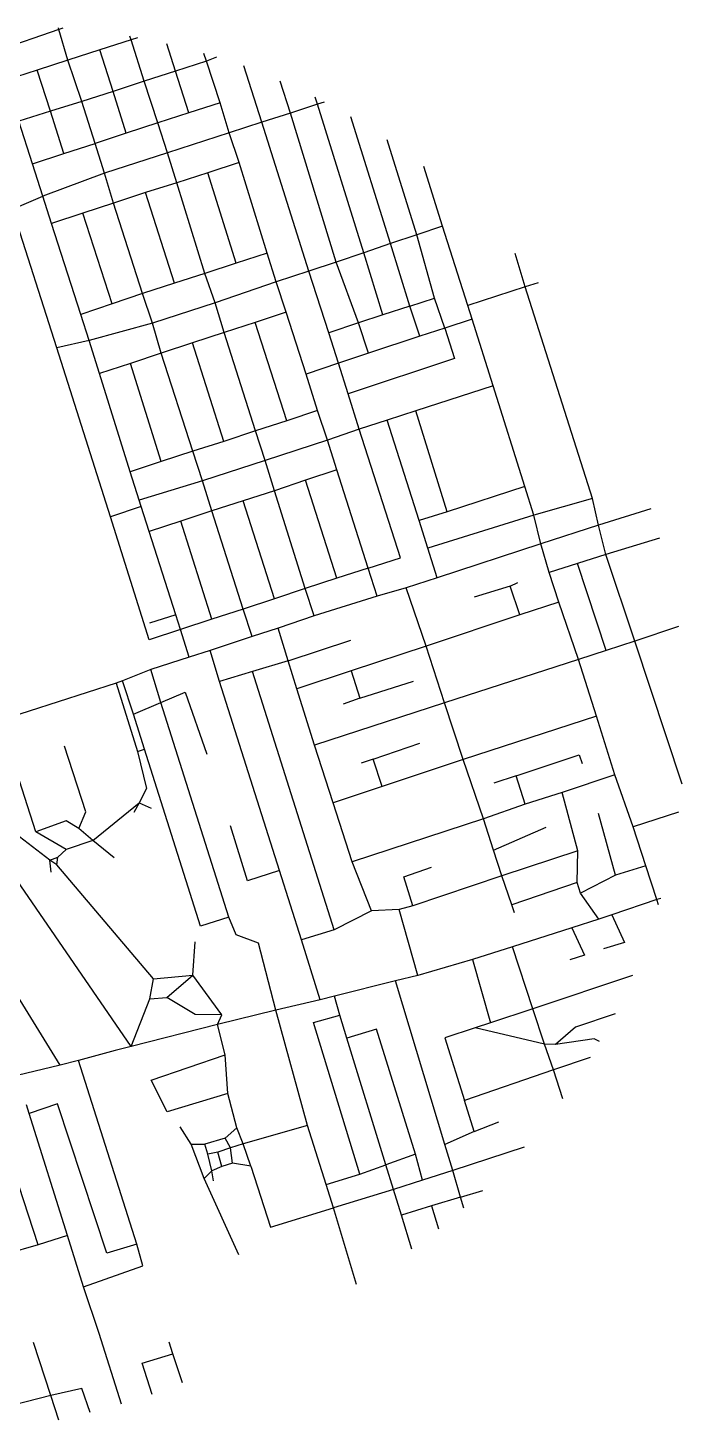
# Model space of a CAD drawing. Header units: metres. Extents: x 622720 to 625716, y 4835583 to 4838076.
# Drawn here: x 624709 to 625716, y 4835934 to 4838076 of the extents above; entities that cross this region are included whole.
import ezdxf

# ---------------------------------------------------------------- set-up
doc = ezdxf.new("R2010")
doc.units = ezdxf.units.M

msp = doc.modelspace()

# ---------------------------------------------------------------- linework, layer by layer
at = {"layer": 'ROADS'}
for points in [[(624757.2, 4838073.1), (624661.5, 4838040.5)], [(624757.2, 4838073.1), (624756.4, 4838075.6)], [(624763.1, 4838074.9), (624757.2, 4838073.1)], [(624771.2, 4838026.1), (624757.2, 4838073.1)], [(624868.5, 4838057.3), (624866.6, 4838062.8)], [(624820.3, 4838041.8), (624771.2, 4838026.1)], [(624868.5, 4838057.3), (624820.3, 4838041.8)], [(624840.6, 4837977.9), (624820.3, 4838041.8)], [(624878.1, 4838060.5), (624868.5, 4838057.3)], [(624888.6, 4837993.7), (624868.5, 4838057.3)], [(624936.8, 4838009.1), (624923.4, 4838051.2)], [(624771.2, 4838026.1), (624724, 4838010.6)], [(624792.3, 4837962.3), (624771.2, 4838026.1)], [(624984.1, 4838024.3), (624936.8, 4838009.1)], [(624984.1, 4838024.3), (624980.1, 4838036.4)], [(624999.5, 4838030.3), (624984.1, 4838024.3)], [(625005.4, 4837960.4), (624984.1, 4838024.3)], [(624724, 4838010.6), (624675.9, 4837994.9)], [(624744.5, 4837947.2), (624724, 4838010.6)], [(624936.8, 4838009.1), (624888.6, 4837993.7)], [(624957.2, 4837944.9), (624936.8, 4838009.1)], [(625069.6, 4837930.4), (625041.8, 4838017.2)], [(624840.6, 4837977.9), (624792.3, 4837962.3)], [(624888.6, 4837993.7), (624840.6, 4837977.9)], [(624860.9, 4837913.5), (624840.6, 4837977.9)], [(624909.2, 4837929.3), (624888.6, 4837993.7)], [(625113.6, 4837944.5), (625097.6, 4837993.8)], [(624792.3, 4837962.3), (624744.5, 4837947.2)], [(624813.1, 4837897.7), (624792.3, 4837962.3)], [(625005.4, 4837960.4), (624957.2, 4837944.9)], [(625019.4, 4837914.2), (625005.4, 4837960.4)], [(625155, 4837958), (625113.6, 4837944.5)], [(625155, 4837958), (625151.4, 4837969.2)], [(625165.5, 4837961.4), (625155, 4837958)], [(625226.2, 4837729.7), (625155, 4837958)], [(624744.5, 4837947.2), (624695.8, 4837931.9)], [(624764.6, 4837882.3), (624744.5, 4837947.2)], [(624957.2, 4837944.9), (624909.2, 4837929.3)], [(625113.6, 4837944.5), (625069.6, 4837930.4)], [(625183.7, 4837715.1), (625113.6, 4837944.5)], [(625267.4, 4837744), (625206.5, 4837938.9)], [(624716.4, 4837866.3), (624695.8, 4837931.9)], [(624860.9, 4837913.5), (624813.1, 4837897.7)], [(624909.2, 4837929.3), (624860.9, 4837913.5)], [(624924.1, 4837883.1), (624909.2, 4837929.3)], [(625019.4, 4837914.2), (624924.1, 4837883.1)], [(625069.6, 4837930.4), (625019.4, 4837914.2)], [(625034.6, 4837868.6), (625019.4, 4837914.2)], [(625141.7, 4837701.2), (625069.6, 4837930.4)], [(624764.6, 4837882.3), (624813.1, 4837897.7)], [(624827.6, 4837851.9), (624813.1, 4837897.7)], [(625308.1, 4837757.4), (625262.3, 4837903.1)], [(624716.4, 4837866.3), (624764.6, 4837882.3)], [(624924.1, 4837883.1), (624827.6, 4837851.9)], [(624938.6, 4837837.2), (624924.1, 4837883.1)], [(625034.6, 4837868.6), (624986.4, 4837852.8)], [(625077.8, 4837729), (625034.6, 4837868.6)], [(624732.4, 4837816.5), (624716.4, 4837866.3)], [(624827.6, 4837851.9), (624732.4, 4837816.5)], [(624841.4, 4837806), (624827.6, 4837851.9)], [(624986.4, 4837852.8), (624938.6, 4837837.2)], [(625029.8, 4837713.4), (624986.4, 4837852.8)], [(625347.2, 4837770.3), (625318.8, 4837862.5)], [(624938.6, 4837837.2), (624890.5, 4837822.3)], [(624981.9, 4837697.7), (624938.6, 4837837.2)], [(624685.8, 4837796.8), (624732.4, 4837816.5)], [(624745.8, 4837774.8), (624732.4, 4837816.5)], [(624841.4, 4837806), (624793.8, 4837790.4)], [(624890.5, 4837822.3), (624841.4, 4837806)], [(624885.8, 4837666.8), (624841.4, 4837806)], [(624935, 4837682.7), (624890.5, 4837822.3)], [(624754.3, 4837583.4), (624685.8, 4837796.8)], [(624793.8, 4837790.4), (624745.8, 4837774.8)], [(624839, 4837650.9), (624793.8, 4837790.4)], [(624790.9, 4837634.6), (624745.8, 4837774.8)], [(625347.2, 4837770.3), (625308.1, 4837757.4)], [(625386.3, 4837648.6), (625347.2, 4837770.3)], [(625267.4, 4837744), (625226.2, 4837729.7)], [(625308.1, 4837757.4), (625267.4, 4837744)], [(625297.3, 4837647.7), (625267.4, 4837744)], [(625335, 4837659.8), (625308.1, 4837757.4)], [(625077.8, 4837729), (625029.8, 4837713.4)], [(625091.7, 4837684.7), (625077.8, 4837729)], [(625226.2, 4837729.7), (625183.7, 4837715.1)], [(625255.8, 4837634.3), (625226.2, 4837729.7)], [(625474.5, 4837677.3), (625459.1, 4837728.3)], [(624981.9, 4837697.7), (624935, 4837682.7)], [(625029.8, 4837713.4), (624981.9, 4837697.7)], [(624997.4, 4837652.7), (624981.9, 4837697.7)], [(625141.7, 4837701.2), (625091.7, 4837684.7)], [(625183.7, 4837715.1), (625141.7, 4837701.2)], [(625172.5, 4837606.3), (625141.7, 4837701.2)], [(625217.9, 4837622), (625183.7, 4837715.1)], [(624935, 4837682.7), (624885.8, 4837666.8)], [(625091.7, 4837684.7), (624997.4, 4837652.7)], [(625106.9, 4837638), (625091.7, 4837684.7)], [(625474.5, 4837677.3), (625386.3, 4837648.6)], [(625494.4, 4837683.5), (625474.5, 4837677.3)], [(625578.1, 4837351.8), (625474.5, 4837677.3)], [(624885.8, 4837666.8), (624839, 4837650.9)], [(624901, 4837621.1), (624885.8, 4837666.8)], [(625297.3, 4837647.7), (625335, 4837659.8)], [(625350.9, 4837613.6), (625335, 4837659.8)], [(624839, 4837650.9), (624790.9, 4837634.6)], [(624803.8, 4837594.7), (624790.9, 4837634.6)], [(624997.4, 4837652.7), (624901, 4837621.1)], [(625011.6, 4837606.7), (624997.4, 4837652.7)], [(625106.9, 4837638), (625059.4, 4837622.5)], [(625137.8, 4837543.1), (625106.9, 4837638)], [(625255.8, 4837634.3), (625217.9, 4837622)], [(625297.3, 4837647.7), (625255.8, 4837634.3)], [(625312.4, 4837601.3), (625297.3, 4837647.7)], [(625392.8, 4837627.4), (625386.3, 4837648.6)], [(624901, 4837621.1), (624803.8, 4837594.7)], [(624914.8, 4837575.4), (624901, 4837621.1)], [(625059.4, 4837622.5), (625011.6, 4837606.7)], [(625107.7, 4837471), (625059.4, 4837622.5)], [(625217.9, 4837622), (625172.5, 4837606.3)], [(625350.9, 4837613.6), (625365.8, 4837567), (625202.1, 4837512.6)], [(625233.3, 4837575.1), (625217.9, 4837622)], [(625350.9, 4837613.6), (625312.4, 4837601.3)], [(625392.8, 4837627.4), (625350.9, 4837613.6)], [(625425.2, 4837524.7), (625392.8, 4837627.4)], [(624803.8, 4837594.7), (624754.3, 4837583.4)], [(624819.7, 4837543.7), (624803.8, 4837594.7)], [(624962.6, 4837590.9), (624914.8, 4837575.4)], [(625011.6, 4837606.7), (624962.6, 4837590.9)], [(625011.1, 4837439.4), (624962.6, 4837590.9)], [(625059.7, 4837455.6), (625011.6, 4837606.7)], [(625187.5, 4837559.9), (625172.5, 4837606.3)], [(625312.4, 4837601.3), (625233.3, 4837575.1)], [(624836.4, 4837323.6), (624754.3, 4837583.4)], [(624914.8, 4837575.4), (624867.3, 4837559.5)], [(624963.4, 4837424.5), (624914.8, 4837575.4)], [(625233.3, 4837575.1), (625187.5, 4837559.9)], [(624867.3, 4837559.5), (624819.7, 4837543.7)], [(624914.8, 4837408.4), (624867.3, 4837559.5)], [(625187.5, 4837559.9), (625137.8, 4837543.1)], [(625202.1, 4837512.6), (625187.5, 4837559.9)], [(624867.1, 4837392.4), (624819.7, 4837543.7)], [(625155.2, 4837487.1), (625137.8, 4837543.1)], [(625218.9, 4837458.2), (625202.1, 4837512.6)], [(625425.2, 4837524.7), (625306.5, 4837486.7)], [(625474, 4837370.2), (625425.2, 4837524.7)], [(625155.2, 4837487.1), (625107.7, 4837471)], [(625170.2, 4837441.3), (625155.2, 4837487.1)], [(625306.5, 4837486.7), (625262.1, 4837472)], [(625354.7, 4837331.3), (625306.5, 4837486.7)], [(625107.7, 4837471), (625059.7, 4837455.6)], [(625262.1, 4837472), (625218.9, 4837458.2)], [(625311.6, 4837317.6), (625262.1, 4837472)], [(625011.1, 4837439.4), (624963.4, 4837424.5)], [(625059.7, 4837455.6), (625011.1, 4837439.4)], [(625074.4, 4837409.8), (625059.7, 4837455.6)], [(625170.2, 4837441.3), (625074.4, 4837409.8)], [(625218.9, 4837458.2), (625170.2, 4837441.3)], [(625184.9, 4837395.5), (625170.2, 4837441.3)], [(625232.9, 4837244.4), (625282.5, 4837260.3), (625218.9, 4837458.2)], [(624963.4, 4837424.5), (624914.8, 4837408.4)], [(624978.1, 4837378.7), (624963.4, 4837424.5)], [(624914.8, 4837408.4), (624867.1, 4837392.4)], [(625074.4, 4837409.8), (624978.1, 4837378.7)], [(625088.8, 4837363.6), (625074.4, 4837409.8)], [(624880.7, 4837349.1), (624867.1, 4837392.4)], [(624978.1, 4837378.7), (624880.7, 4837349.1)], [(624992.6, 4837332.5), (624978.1, 4837378.7)], [(625136.8, 4837379.7), (625088.8, 4837363.6)], [(625184.9, 4837395.5), (625136.8, 4837379.7)], [(625184.8, 4837228.9), (625136.8, 4837379.7)], [(625232.9, 4837244.4), (625184.9, 4837395.5)], [(625088.8, 4837363.6), (625040.6, 4837348.2)], [(625136.2, 4837212.9), (625088.8, 4837363.6)], [(625474, 4837370.2), (625354.7, 4837331.3)], [(625487.9, 4837325.9), (625474, 4837370.2)], [(624883.9, 4837339.1), (624836.4, 4837323.6)], [(624883.9, 4837339.1), (624880.7, 4837349.1)], [(624896, 4837300.9), (624883.9, 4837339.1)], [(624992.6, 4837332.5), (624944.6, 4837316.8)], [(625040.6, 4837348.2), (624992.6, 4837332.5)], [(625040.7, 4837181.5), (624992.6, 4837332.5)], [(625088.7, 4837197.2), (625040.6, 4837348.2)], [(625578.1, 4837351.8), (625487.9, 4837325.9)], [(625587.3, 4837310.4), (625578.1, 4837351.8)], [(625668, 4837335.7), (625587.3, 4837310.4)], [(624944.4, 4837150.3), (624896.1, 4837134.4), (624836.4, 4837323.6)], [(624944.6, 4837316.8), (624896, 4837300.9)], [(624992.4, 4837166), (624944.6, 4837316.8)], [(625354.7, 4837331.3), (625311.6, 4837317.6)], [(625324.6, 4837275), (625311.6, 4837317.6)], [(625487.9, 4837325.9), (625324.6, 4837275)], [(625498.8, 4837282.1), (625487.9, 4837325.9)], [(624937, 4837172.5), (624896, 4837300.9)], [(625587.3, 4837310.4), (625498.8, 4837282.1)], [(625598.8, 4837265.5), (625587.3, 4837310.4)], [(625681, 4837290.7), (625598.8, 4837265.5)], [(625339.2, 4837229.6), (625324.6, 4837275)], [(625498.8, 4837282.1), (625339.2, 4837229.6)], [(625511.5, 4837237.7), (625498.8, 4837282.1)], [(625554.9, 4837251.4), (625511.5, 4837237.7)], [(625598.8, 4837265.5), (625554.9, 4837251.4)], [(625599, 4837117.7), (625554.9, 4837251.4)], [(625643.2, 4837132.2), (625598.8, 4837265.5)], [(625184.8, 4837228.9), (625136.2, 4837212.9)], [(625232.9, 4837244.4), (625184.8, 4837228.9)], [(625246.7, 4837201.5), (625232.9, 4837244.4)], [(625339.2, 4837229.6), (625291.6, 4837214)], [(625526.4, 4837191.9), (625511.5, 4837237.7)], [(625136.2, 4837212.9), (625088.7, 4837197.2)], [(625149.9, 4837170.9), (625136.2, 4837212.9)], [(625291.6, 4837214), (625246.7, 4837201.5)], [(625322.4, 4837124.4), (625291.6, 4837214)], [(625451.6, 4837216.8), (625396, 4837199.7)], [(625451.6, 4837216.8), (625463.2, 4837222.5)], [(625466.4, 4837172.4), (625451.6, 4837216.8)], [(625088.7, 4837197.2), (625040.7, 4837181.5)], [(625246.7, 4837201.5), (625149.9, 4837170.9)], [(625526.4, 4837191.9), (625466.4, 4837172.4)], [(625556.4, 4837103.7), (625526.4, 4837191.9)], [(624937, 4837172.5), (624896.7, 4837159.6)], [(624944.4, 4837150.3), (624937, 4837172.5)], [(624992.4, 4837166), (624944.4, 4837150.3)], [(625040.7, 4837181.5), (624992.4, 4837166)], [(625054.7, 4837139.3), (625040.7, 4837181.5)], [(625149.9, 4837170.9), (625094.4, 4837152.1)], [(625466.4, 4837172.4), (625322.4, 4837124.4)], [(624957.8, 4837107.4), (624944.4, 4837150.3)], [(625094.4, 4837152.1), (625054.7, 4837139.3)], [(625109.9, 4837101.7), (625094.4, 4837152.1)], [(625710.5, 4837154.6), (625643.2, 4837132.2)], [(625054.7, 4837139.3), (624989.9, 4837117.8)], [(625109.9, 4837101.7), (625206.3, 4837133.6)], [(625322.4, 4837124.4), (625206.8, 4837086.5)], [(625350.4, 4837037.1), (625322.4, 4837124.4)], [(625643.2, 4837132.2), (625599, 4837117.7)], [(625716, 4836912.2), (625643.2, 4837132.2)], [(624957.8, 4837107.4), (624898.5, 4837088.4)], [(624989.9, 4837117.8), (624957.8, 4837107.4)], [(625004.5, 4837070.1), (624989.9, 4837117.8)], [(625109.9, 4837101.7), (625055.1, 4837085.2)], [(625123.2, 4837059), (625109.9, 4837101.7)], [(625556.4, 4837103.7), (625350.4, 4837037.1)], [(625599, 4837117.7), (625556.4, 4837103.7)], [(625584, 4837016.6), (625556.4, 4837103.7)], [(624898.5, 4837088.4), (624855.3, 4837070.9)], [(624914.2, 4837037.7), (624898.5, 4837088.4)], [(625055.1, 4837085.2), (625004.5, 4837070.1)], [(625180.8, 4836688.2), (625055.1, 4837085.2)], [(625206.8, 4837086.5), (625123.2, 4837059)], [(625206.8, 4837086.5), (625220.1, 4837044.2)], [(624845.2, 4837067.7), (624666.5, 4837009.9)], [(624855.3, 4837070.9), (624845.2, 4837067.7)], [(624845.2, 4837067.7), (624877.9, 4836962.4)], [(624872.1, 4837019.8), (624855.3, 4837070.9)], [(624914.2, 4837037.7), (624951.7, 4837053.9), (624985, 4836958.3)], [(625096.4, 4836779.3), (625004.5, 4837070.1)], [(625150.6, 4836972.2), (625123.2, 4837059)], [(625220.1, 4837044.2), (625302.9, 4837070.5)], [(624872.1, 4837019.8), (624914.2, 4837037.7)], [(625018.4, 4836707.6), (624914.2, 4837037.7)], [(625350.4, 4837037.1), (625150.6, 4836972.2)], [(625220.1, 4837044.2), (625194.5, 4837035.4)], [(625379.2, 4836950), (625350.4, 4837037.1)], [(624889, 4836966.1), (624872.1, 4837019.8)], [(625584, 4837016.6), (625379.2, 4836950)], [(625612.5, 4836926.6), (625584, 4837016.6)], [(624721.5, 4836838.9), (624666.5, 4837009.9)], [(624868.3, 4836508.8), (624692.8, 4836763.8), (624595.9, 4836877.4), (624562.2, 4836976.8)], [(624743.1, 4836795.1), (624690.2, 4836836.2), (624592.5, 4836964.2), (624562.2, 4836976.8)], [(624787.8, 4836844.1), (624798.8, 4836869.4), (624765.8, 4836970.7)], [(625179.3, 4836883.3), (625150.6, 4836972.2)], [(625240.8, 4836950.5), (625312.3, 4836975.4)], [(624877.9, 4836962.4), (624889, 4836966.1)], [(624877.9, 4836962.4), (624892.2, 4836905.3), (624880.8, 4836883.4)], [(625018.4, 4836707.6), (624975.2, 4836693.9), (624889, 4836966.1)], [(625240.8, 4836950.5), (625222, 4836944.6)], [(625254.7, 4836908.5), (625240.8, 4836950.5)], [(625379.2, 4836950), (625254.7, 4836908.5)], [(625410.6, 4836859), (625379.2, 4836950)], [(625460.5, 4836924.9), (625557.8, 4836957.2), (625562.4, 4836943.8)], [(625612.5, 4836926.6), (625531.5, 4836899.5)], [(625640.7, 4836846.3), (625612.5, 4836926.6)], [(625254.7, 4836908.5), (625179.3, 4836883.3)], [(625460.5, 4836924.9), (625426.2, 4836913.7)], [(625474.4, 4836881.3), (625460.5, 4836924.9)], [(624809.6, 4836825.7), (624880.8, 4836883.4)], [(624880.8, 4836883.4), (624872.6, 4836868.4)], [(624880.8, 4836883.4), (624899.4, 4836875.4)], [(625208.3, 4836792.7), (625179.3, 4836883.3)], [(625531.5, 4836899.5), (625474.4, 4836881.3)], [(625555.3, 4836809.7), (625531.5, 4836899.5)], [(625474.4, 4836881.3), (625410.6, 4836859)], [(625613.7, 4836772.3), (625587.3, 4836867)], [(625710.4, 4836869), (625640.7, 4836846.3)], [(624787.8, 4836844.1), (624768.6, 4836855.7), (624721.5, 4836838.9)], [(624809.6, 4836825.7), (624787.8, 4836844.1)], [(625096.4, 4836779.3), (625047.2, 4836763.6), (625021.2, 4836848.2)], [(625410.6, 4836859), (625208.3, 4836792.7)], [(625425.6, 4836810.4), (625410.6, 4836859)], [(625425.6, 4836810.4), (625506.6, 4836846.1)], [(625660.2, 4836786.3), (625640.7, 4836846.3)], [(624768.4, 4836811.5), (624721.5, 4836838.9)], [(624809.6, 4836825.7), (624768.4, 4836811.5)], [(624842.3, 4836798.7), (624809.6, 4836825.7)], [(624743.1, 4836795.1), (624755.6, 4836800)], [(624754.3, 4836787.8), (624755.6, 4836800)], [(624755.6, 4836800), (624768.4, 4836811.5)], [(625438.5, 4836771.1), (625425.6, 4836810.4)], [(625555.3, 4836809.7), (625438.5, 4836771.1)], [(625554.4, 4836760.8), (625555.3, 4836809.7)], [(624745.2, 4836776.7), (624743.1, 4836795.1)], [(624754.3, 4836787.8), (624743.1, 4836795.1)], [(624902.8, 4836612.8), (624754.3, 4836787.8)], [(625130.3, 4836672.9), (625096.4, 4836779.3)], [(625238.2, 4836717.3), (625208.3, 4836792.7)], [(625301.6, 4836725), (625288.1, 4836769.7), (625330.6, 4836784.7)], [(625660.2, 4836786.3), (625613.7, 4836772.3)], [(625677, 4836734.5), (625660.2, 4836786.3)], [(625438.5, 4836771.1), (625301.6, 4836725)], [(625453.8, 4836726.7), (625438.5, 4836771.1)], [(625554.4, 4836760.8), (625453.8, 4836726.7)], [(625559.6, 4836744.7), (625554.4, 4836760.8)], [(625613.7, 4836772.3), (625559.6, 4836744.7)], [(625587.6, 4836704.2), (625559.6, 4836744.7)], [(625677, 4836734.5), (625607.6, 4836711)], [(625683, 4836736.5), (625677, 4836734.5)], [(625679.6, 4836726.6), (625677, 4836734.5)], [(625238.2, 4836717.3), (625180.8, 4836688.2)], [(625280.7, 4836719.5), (625238.2, 4836717.3)], [(625301.6, 4836725), (625280.7, 4836719.5)], [(625309.4, 4836618), (625280.7, 4836719.5)], [(625458.1, 4836714.4), (625453.8, 4836726.7)], [(625090.8, 4836564.3), (625064.3, 4836667.3), (625030.1, 4836680.3), (625018.4, 4836707.6)], [(625546.5, 4836691.1), (625454.9, 4836662.1)], [(625546.5, 4836691.1), (625565.7, 4836649.3), (625543.2, 4836642)], [(625587.6, 4836704.2), (625546.5, 4836691.1)], [(625607.6, 4836711), (625587.6, 4836704.2)], [(625607.6, 4836711), (625627.3, 4836668.7), (625595.2, 4836658.6)], [(624963.1, 4836618.4), (624966.6, 4836669.4)], [(625180.8, 4836688.2), (625130.3, 4836672.9)], [(625158.9, 4836580.3), (625130.3, 4836672.9)], [(625454.9, 4836662.1), (625393.3, 4836642.4)], [(625486.4, 4836566.5), (625454.9, 4836662.1)], [(624759, 4836480), (624669, 4836626.5)], [(625393.3, 4836642.4), (625309.4, 4836618)], [(625393.3, 4836642.4), (625421.3, 4836544.9)], [(624897.2, 4836581.7), (624902.8, 4836612.8)], [(624902.8, 4836612.8), (624963.1, 4836618.4)], [(624923.3, 4836583.9), (624963.1, 4836618.4)], [(625008.1, 4836557.1), (624963.1, 4836618.4)], [(625275, 4836609.5), (625181.2, 4836586)], [(625309.4, 4836618), (625275, 4836609.5)], [(625350.8, 4836357.7), (625275, 4836609.5)], [(625639.7, 4836617.8), (625486.4, 4836566.5)], [(624897.2, 4836581.7), (624923.3, 4836583.9)], [(625008.1, 4836557.1), (624966.6, 4836557.7), (624923.3, 4836583.9)], [(625181.2, 4836586), (625158.9, 4836580.3)], [(625189.6, 4836556.9), (625181.2, 4836586)], [(624868.3, 4836508.8), (624897.2, 4836581.7)], [(625090.8, 4836564.3), (625001.3, 4836542.3)], [(625158.9, 4836580.3), (625090.8, 4836564.3)], [(625139.6, 4836387.1), (625090.8, 4836564.3)], [(625486.4, 4836566.5), (625421.3, 4836544.9)], [(625504.4, 4836512.1), (625486.4, 4836566.5)], [(625001.3, 4836542.3), (624868.3, 4836508.8)], [(625001.3, 4836542.3), (625008.1, 4836557.1)], [(625013, 4836496), (625001.3, 4836542.3)], [(625220.3, 4836312.3), (625148.7, 4836545.5), (625189.6, 4836556.9)], [(625200.3, 4836521.5), (625189.6, 4836556.9)], [(625421.3, 4836544.9), (625397.7, 4836537.2)], [(625613.1, 4836558.7), (625552.1, 4836538.3), (625521, 4836511.7)], [(625305.6, 4836343), (625245.6, 4836535.3), (625200.3, 4836521.5)], [(625260.2, 4836326.5), (625200.3, 4836521.5)], [(625397.7, 4836537.2), (625350.9, 4836522), (625381.1, 4836425.4)], [(625504.4, 4836512.1), (625397.7, 4836537.2)], [(625588.9, 4836516.2), (625580.9, 4836520.2), (625521, 4836511.7)], [(624844, 4836502.3), (624787.6, 4836486.9)], [(624868.3, 4836508.8), (624844, 4836502.3)], [(625517.9, 4836472.7), (625504.4, 4836512.1)], [(625521, 4836511.7), (625504.4, 4836512.1)], [(624759, 4836480), (624693.2, 4836463.8)], [(624787.6, 4836486.9), (624759, 4836480)], [(624877.3, 4836204.5), (624787.6, 4836486.9)], [(625017, 4836436.4), (624923.6, 4836408), (624899.3, 4836456.9), (625013, 4836496)], [(625017, 4836436.4), (625013, 4836496)], [(625574.7, 4836491.5), (625517.9, 4836472.7)], [(625517.9, 4836472.7), (625381.1, 4836425.4)], [(625532.3, 4836428.2), (625517.9, 4836472.7)], [(625030.9, 4836383.5), (625017, 4836436.4)], [(624711.5, 4836405.5), (624707.4, 4836418.6)], [(624877.3, 4836204.5), (624830.9, 4836190.7), (624755, 4836420.4), (624711.5, 4836405.5)], [(625395.8, 4836377.8), (625381.1, 4836425.4)], [(624725.3, 4836203.7), (624658.7, 4836406.3)], [(624770.4, 4836218), (624711.5, 4836405.5)], [(625395.8, 4836377.8), (625433.8, 4836392.7)], [(624960.9, 4836358.3), (624943.6, 4836384.8)], [(625013.1, 4836367.4), (625030.9, 4836383.5)], [(625040.6, 4836359), (625030.9, 4836383.5)], [(625139.6, 4836387.1), (625040.6, 4836359)], [(625168.3, 4836296.4), (625139.6, 4836387.1)], [(625395.8, 4836377.8), (625350.8, 4836357.7)], [(624980.7, 4836305.6), (624960.9, 4836358.3)], [(624960.9, 4836358.3), (624981.8, 4836358.3)], [(625013.1, 4836367.4), (624981.8, 4836358.3)], [(624986.4, 4836342.7), (624981.8, 4836358.3)], [(625021, 4836352.7), (625001.8, 4836345.9)], [(625021, 4836352.7), (625013.1, 4836367.4)], [(625040.6, 4836359), (625021, 4836352.7)], [(625024.3, 4836329), (625021, 4836352.7)], [(625052.4, 4836324.5), (625040.6, 4836359)], [(625363.3, 4836317.8), (625350.8, 4836357.7)], [(625473.2, 4836353.9), (625363.3, 4836317.8)], [(625001.8, 4836345.9), (624986.4, 4836342.7)], [(624992.3, 4836317.1), (624986.4, 4836342.7)], [(625008.1, 4836324.1), (625001.8, 4836345.9)], [(625024.3, 4836329), (625008.1, 4836324.1)], [(625052.4, 4836324.5), (625024.3, 4836329)], [(625220.3, 4836312.3), (625260.2, 4836326.5)], [(625305.6, 4836343), (625260.2, 4836326.5)], [(625271.8, 4836288.6), (625260.2, 4836326.5)], [(625316.6, 4836302.9), (625305.6, 4836343)], [(624980.7, 4836305.6), (624992.3, 4836317.1)], [(625033.9, 4836188.3), (624980.7, 4836305.6)], [(625008.1, 4836324.1), (624992.3, 4836317.1)], [(624995.1, 4836302), (624992.3, 4836317.1)], [(625052.4, 4836324.5), (625082.8, 4836230.7), (625179.7, 4836260.2)], [(625168.3, 4836296.4), (625220.3, 4836312.3)], [(625363.3, 4836317.8), (625316.6, 4836302.9)], [(625375.2, 4836276.9), (625363.3, 4836317.8)], [(625179.7, 4836260.2), (625168.3, 4836296.4)], [(625271.8, 4836288.6), (625179.7, 4836260.2)], [(625316.6, 4836302.9), (625271.8, 4836288.6)], [(625284.1, 4836249.2), (625271.8, 4836288.6)], [(625375.2, 4836276.9), (625409.2, 4836287.3)], [(625330.2, 4836263.4), (625284.1, 4836249.2)], [(625375.2, 4836276.9), (625330.2, 4836263.4)], [(625330.2, 4836263.4), (625341, 4836228.1)], [(625380.3, 4836260.1), (625375.2, 4836276.9)], [(625214.8, 4836142.2), (625179.7, 4836260.2)], [(625300.4, 4836196.8), (625284.1, 4836249.2)], [(624725.3, 4836203.7), (624675.5, 4836189.3)], [(624770.4, 4836218), (624725.3, 4836203.7)], [(624794.9, 4836138.9), (624770.4, 4836218)], [(624794.9, 4836138.9), (624886.2, 4836171.4), (624877.3, 4836204.5)], [(624819.2, 4836066.9), (624794.9, 4836138.9)], [(624744.9, 4835971.6), (624718.4, 4836053.4)], [(624853.6, 4835958.6), (624819.2, 4836066.9)], [(624932.4, 4836035.8), (624926.7, 4836053.5)], [(624900.7, 4835973.3), (624885.1, 4836021.5), (624932.4, 4836035.8)], [(624947.2, 4835991), (624932.4, 4836035.8)], [(624744.9, 4835971.6), (624646.2, 4835946.7)], [(624805.2, 4835945.3), (624792.6, 4835982.4), (624744.9, 4835971.6)], [(624757.1, 4835933.8), (624744.9, 4835971.6)]]:
    msp.add_lwpolyline(points, dxfattribs=at)

doc.saveas('drawing.dxf')
